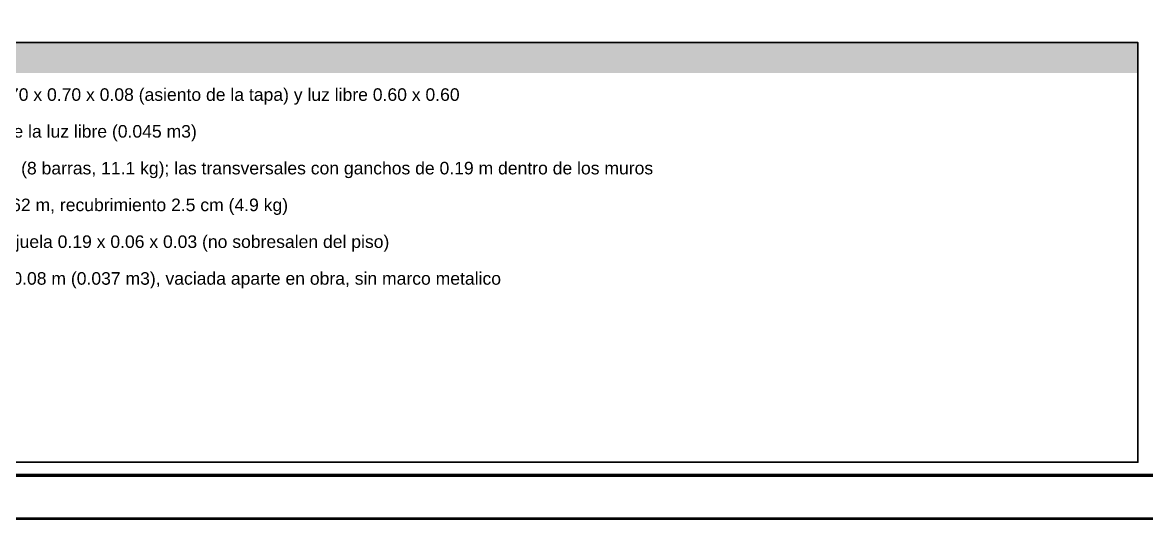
# Model space of a CAD drawing. Header units: metres. Extents: x 349021 to 349543, y 9281040 to 9281959.
# Drawn here: x 349202.403 to 349205, y 9281039.79 to 9281040.937 of the extents above; entities that cross this region are included whole.
import ezdxf
from ezdxf.enums import TextEntityAlignment as Align

# ---------------------------------------------------------------- set-up
doc = ezdxf.new("R2010")
doc.units = ezdxf.units.M
doc.header["$LTSCALE"] = 0.25
doc.layers.add('MARCO', color=7, linetype='CONTINUOUS', lineweight=50)
doc.layers.add('PANEL-FONDO', color=5, linetype='CONTINUOUS', lineweight=13)
doc.layers.add('PANEL', color=5, linetype='CONTINUOUS', lineweight=35, true_color=0x1f4e79)
doc.layers.add('TEXTOS', color=7, linetype='CONTINUOUS')
doc.styles.get("Standard").update_dxf_attribs({"font": 'arial.ttf'})

msp = doc.modelspace()

# ---------------------------------------------------------------- linework, layer by layer
at = {"layer": 'MARCO'}
msp.add_lwpolyline([(349200.98, 9281039.79), (349209.39, 9281039.79), (349209.39, 9281045.73), (349200.98, 9281045.73)], close=True, dxfattribs=at)
at = {"layer": 'MARCO', "const_width": 0.008}
msp.add_lwpolyline([(349201.23, 9281039.89), (349209.29, 9281039.89), (349209.29, 9281045.63), (349201.23, 9281045.63)], close=True, dxfattribs=at)
at = {"layer": 'PANEL'}
msp.add_lwpolyline([(349201.25, 9281039.92), (349204.98, 9281039.92), (349204.98, 9281040.89), (349201.25, 9281040.89)], close=True, dxfattribs=at)
at = {"layer": 'PANEL-FONDO', "true_color": 0x1f4e79}
msp.add_solid([(349201.25, 9281040.82), (349204.98, 9281040.82), (349201.25, 9281040.89), (349204.98, 9281040.89)], dxfattribs=at)

# ---------------------------------------------------------------- texts
at = {"layer": 'TEXTOS'}
for s, p in [("Losa superior del colector e = 0.10 m, f'c=210: rebaje 0.70 x 0.70 x 0.08 (asiento de la tapa) y luz libre 0.60 x 0.60", (349201.37, 9281040.77)), ('Borde engrosado 0.15 x 0.10 m bajo la losa, alrededor de la luz libre (0.045 m3)', (349201.37, 9281040.685)), ('Refuerzo de borde: 2 barras de 1/2" por lado, L = 1.40 m (8 barras, 11.1 kg); las transversales con ganchos de 0.19 m dentro de los muros', (349201.37, 9281040.6)), ('Parrilla de la tapa: 7 + 7 barras de 3/8" @ 0.10 m, L = 0.62 m, recubrimiento 2.5 cm (4.9 kg)', (349201.37, 9281040.515)), ('Asas: 2 barras de fierro liso 1/2" de 0.50 m, agarre en cajuela 0.19 x 0.06 x 0.03 (no sobresalen del piso)', (349201.37, 9281040.43)), ("Tapa CIEGA de concreto armado f'c=210: 0.68 x 0.68 x 0.08 m (0.037 m3), vaciada aparte en obra, sin marco metalico", (349201.37, 9281040.345))]:
    msp.add_text(s, height=0.029025, dxfattribs=at).set_placement(p, align=Align.MIDDLE_LEFT)

doc.saveas('drawing.dxf')
